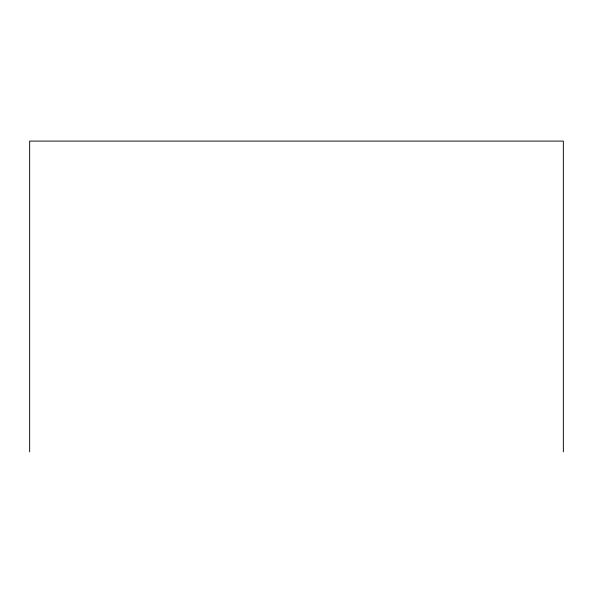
<?xml version="1.0" encoding="UTF-8"?>
<svg xmlns="http://www.w3.org/2000/svg" width="593" height="593" viewBox="0 0 593 593"><rect width="100%" height="100%" fill="white"/><g stroke="black" fill="none" stroke-linecap="round" stroke-linejoin="round"><path stroke-width="0.89" d="M563.35 451.91L563.35 141.09L29.65 141.09L29.65 451.91"/></g></svg>
